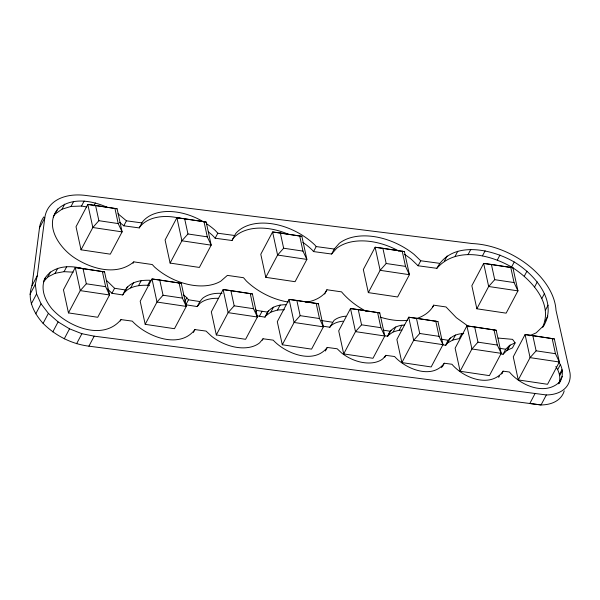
<?xml version="1.0" encoding="UTF-8"?>
<svg xmlns="http://www.w3.org/2000/svg" width="600" height="600" viewBox="0 0 600 600"><rect width="100%" height="100%" fill="white"/><g stroke="black" fill="none" stroke-linecap="round" stroke-linejoin="round"><path stroke-width="0.9" d="M558.623 383.827C561.248 378.218 559.192 371.415 555.825 366.548M559.11 383.445C563.49 377.13 563.43 368.55 558.952 362.295M542.618 327.105C553.665 302.947 530.618 278.925 511.582 267.007C489.585 254.355 455.76 246.48 436.853 268.32L418.095 265.77L411.322 259.282A57.375 37.11 27.9 0 0 404.55 254.407M543.03 326.97C558.847 301.98 535.05 274.575 514.23 262.005C491.752 248.91 451.695 240 436.853 268.32M564.232 390.84A39.773 25.725 27.9 0 1 541.043 404.955L88.898 346.17C71.58 343.995 55.358 335.737 43.088 323.37C34.013 313.425 26.715 299.228 31.98 285.72L39.495 227.88A54.847 35.475 27.9 0 1 43.845 216.915M30 294.337L35.303 284.332L37.282 275.715L44.79 217.875A54.847 35.475 27.9 0 1 87.18 195.638L472.44 243.577A68.933 44.588 27.9 0 1 555.982 310.207L570 372.9A39.773 25.725 27.9 0 1 546.338 394.95L541.043 404.955L529.8 403.493L535.102 393.487M502.125 373.17L503.055 371.16L509.408 372.015C520.852 385.748 545.955 396.322 560.25 381.3M469.058 326.85L456.338 317.692L446.018 306.952L433.65 305.168L433.433 305.805A57.375 37.11 27.9 0 1 417.465 318.218M83.85 269.002C70.965 264.952 53.94 265.388 45.495 277.485C39.825 288.03 44.895 300.293 51.922 308.82C67.627 326.558 102.788 341.543 121.005 319.605L132.255 321.127C146.377 336.472 179.618 349.897 194.91 329.58L206.055 331.087L211.718 336.382A36.938 23.895 27.9 0 0 259.65 342.825L263.032 338.775L273.188 340.14C285.562 353.498 313.845 364.882 327.285 347.445L337.163 348.772L341.685 353.04A31.755 20.535 27.9 0 0 382.935 358.755L385.83 355.343L394.582 356.52C405.735 369.045 432.195 379.778 444.285 363.233L451.957 364.267C463.373 377.918 489.847 388.373 502.882 371.737M119.58 222.308L123.788 225.817L139.282 227.917L139.665 227.13A50.377 32.58 27.9 0 1 180.938 218.498M139.282 227.917L142.312 222.127A50.377 32.58 27.9 0 1 203.445 221.782M39.495 227.88L44.79 217.875M53.265 216.975L57.81 209.017C71.355 197.025 91.552 200.415 106.762 207.135M55.162 214.02L62.032 209.167L64.68 204.165M62.032 209.167L71.017 206.445L73.665 201.442M31.98 285.72L37.282 275.715M71.017 206.445L81.51 206.04L84.157 201.038M31.282 303.923L36.585 293.918L35.303 284.332M43.98 280.343L45.495 277.485M43.47 281.798L47.85 276.983L50.498 271.987M47.85 276.983L55.088 273.3L57.742 268.298M35.752 313.83L41.047 303.817L36.585 293.918M93.938 205.837L95.453 202.98M55.088 273.3L64.065 271.673L66.72 266.67M81.023 249.803L92.828 227.513L98.873 220.695L95.573 205.455L87.825 204.435L76.02 226.725L81.023 249.803L110.302 254.167L122.108 231.877L117.105 208.792L95.573 205.455M43.088 323.37L48.39 313.358L41.047 303.817M52.807 331.905L58.102 321.892L48.39 313.358M68.46 312.907L80.265 290.618L86.317 283.793L83.01 268.553L75.262 267.532L63.457 289.822L68.46 312.907L97.74 317.272L109.545 294.975L104.542 271.897L83.01 268.553M123.788 225.817L126.435 220.815L141.93 222.915M64.238 338.843L69.532 328.837L81.9 333.712L94.2 336.165L546.338 394.95M76.597 343.725L81.9 333.712M111.93 293.28L114.578 288.278L125.34 289.95C130.335 281.52 141.382 279.9 150.375 280.282L147.727 285.285C138.727 284.903 127.688 286.522 122.692 294.952L111.93 293.28L107.453 288.915M88.898 346.17L94.2 336.165M133.05 263.303L133.808 261.87L152.265 264.54L154.507 266.978A50.377 32.58 27.9 0 0 220.822 281.145L227.385 275.385L243.525 277.71L246.405 281.062A54.008 34.928 27.9 0 0 288.278 302.055M122.692 294.952L125.34 289.95M124.74 291.907L127.387 286.905M130.77 287.798L133.417 282.795M138.615 285.54L141.262 280.538M120.248 321.038L121.005 319.605M170.1 263.077L181.905 240.788L187.958 233.97L184.65 218.73L176.903 217.71L165.097 240L170.1 263.077L199.38 267.442L211.185 245.153L206.183 222.067L184.65 218.73M145.192 324.337L156.998 302.048L163.05 295.23L159.743 279.99L151.995 278.97L140.19 301.26L145.192 324.337L174.472 328.702L186.278 306.413L181.275 283.327L159.743 279.99M208.41 231.945A50.377 32.58 27.9 0 1 212.625 235.455L215.153 238.215L217.8 233.22L234.63 235.5L235.89 233.31A54.008 34.928 27.9 0 1 314.752 244.897L316.2 246.577L334.267 249.03L339.293 243.308A57.375 37.11 27.9 0 1 413.97 254.28L420.743 260.767L439.5 263.317M184.89 301.252L186.78 297.683L183.24 294.675M186.78 297.683L188.475 299.798L185.828 304.793L197.228 306.57L199.928 303.337A36.938 23.895 27.9 0 1 218.498 298.35M215.153 238.215L231.983 240.502L234.63 235.5M197.228 306.57L199.875 301.567L202.575 298.335A36.938 23.895 27.9 0 1 222.015 293.4M193.395 332.438L194.91 329.58M216.322 334.942L228.127 312.645L234.18 305.827L230.873 290.587L223.125 289.567L211.32 311.858L216.322 334.942L245.603 339.3L257.407 317.01L252.405 293.933L230.873 290.587M265.793 277.335L277.59 255.045L283.642 248.228L280.343 232.987L272.587 231.968L260.79 254.257L265.793 277.335L295.072 281.7L306.87 259.41L301.868 236.325L280.343 232.987M255.765 311.827L256.522 310.403L267.638 312.135C271.748 306.405 279.465 304.582 286.222 304.71M259.433 316.267L262.08 311.265M256.65 315.832L264.99 317.138L267.638 312.135M264.99 317.138L268.433 310.837M265.785 315.84L270.832 312.135L273.48 307.132M270.832 312.135L277.493 310.02L280.14 305.017M262.275 340.2L263.032 338.775M398.925 251.055A57.375 37.11 27.9 0 0 336.645 248.31L331.62 254.032L313.553 251.58L316.2 246.577M282.293 344.767L294.097 322.478L300.142 315.66L296.843 300.42L289.095 299.4L277.29 321.69L282.293 344.767L311.572 349.132L323.377 326.843L318.375 303.757L296.843 300.42M331.62 254.032L334.267 249.03M324.653 294.045L326.925 289.755L341.632 291.877L341.97 292.373A57.375 37.11 27.9 0 0 366.3 311.34M323.505 326.257L329.812 327.24L334.05 320.362A31.755 20.535 27.9 0 1 345.728 316.192M325.395 351.015L327.285 347.445M368.332 292.62L380.13 270.322L386.183 263.505L382.882 248.265L375.127 247.245L363.33 269.535L368.332 292.62L397.612 296.978L409.41 274.688L404.408 251.61L382.882 248.265M343.702 353.918L355.507 331.627L361.56 324.81L358.252 309.57L350.505 308.55L338.7 330.84L343.702 353.918L372.983 358.282L384.787 335.993L379.785 312.907L358.252 309.57M418.095 265.77L420.743 260.767M384.18 335.715L387.697 336.263C389.805 328.965 397.373 325.028 404.572 325.08M387.697 336.263L391.058 330.188M388.41 335.19L393.12 331.95L395.768 326.947M384.697 357.487L385.83 355.343M393.12 331.95L399.248 330.157L401.895 325.155M444.472 260.985L447.12 255.983M455.13 256.275L457.778 251.272M401.88 362.587L413.685 340.298L419.73 333.48L416.43 318.24L408.675 317.22L396.877 339.51L401.88 362.587L431.16 366.952L442.957 344.663L437.955 321.577L416.43 318.24M432.51 307.312L433.65 305.168M468.097 254.505L470.745 249.502M482.482 255.795L485.13 250.792M442.178 344.752L445.732 345.308C448.072 337.575 456.03 333.405 463.74 333.675M445.732 345.308L447.713 342.9L450.36 337.897M447.713 342.9L452.827 340.02L455.475 335.017M497.317 260.055L499.965 255.06M441.518 367.695L442.275 366.27M442.77 366.09L444.285 363.233M461.91 333.63L459.263 338.625L452.827 340.02M476.857 308.79L488.662 286.5L494.715 279.675L491.408 264.435L483.66 263.415L471.855 285.705L476.857 308.79L506.138 313.155L517.942 290.858L512.94 267.78L491.408 264.435M511.582 267.007L514.23 262.005M460.118 371.265L471.923 348.975L477.967 342.157L474.668 326.918L466.92 325.897L455.115 348.188L460.118 371.265L489.397 375.63L501.202 353.34L496.2 330.255L474.668 326.918M524.31 276.165L526.957 271.163M534.63 286.905L537.278 281.903M500.498 353.843L503.077 354.248L505.725 349.245L509.625 345.382L515.123 342.87L512.55 339.353L498.158 338.062M503.077 354.248L506.978 350.385L509.625 345.382M507.45 350.168L510.097 345.165M515.123 342.87L512.467 347.873L506.978 350.385M498.69 377.347L499.44 375.915M501.54 374.017L503.055 371.16M541.838 298.5L544.485 293.505M545.445 310.163L548.092 305.16M545.213 321.09L547.86 316.087M518.265 379.928L530.07 357.638L536.115 350.82L532.815 335.58L525.067 334.56L513.263 356.85L518.265 379.928L547.545 384.293L559.35 362.002L554.34 338.925L532.815 335.58M557.737 369.562L560.385 364.56M559.357 374.603L562.005 369.6M559.688 375.638L562.342 370.635M559.643 381.345L562.29 376.343M231.983 240.502L233.243 238.312A54.008 34.928 27.9 0 1 288.12 234.165M326.925 289.755L325.267 292.642A54.008 34.928 27.9 0 1 305.85 302.303M57.81 209.017C43.965 225.645 59.445 247.808 74.287 257.678C91.185 268.875 116.625 276.36 133.808 261.87M329.812 327.24L331.403 325.365A31.755 20.535 27.9 0 1 343.08 321.195M543.787 325.538L536.168 332.873L529.612 335.775M277.493 310.02L284.438 309.675M399.248 330.157L401.925 330.075M64.065 271.673L73.252 272.168M117.105 208.792L87.825 204.435L92.828 227.513L122.108 231.877L118.208 223.575L114.907 208.335M206.183 222.067L176.903 217.71L181.905 240.788L211.185 245.153L207.292 236.85L203.985 221.61M301.868 236.325L272.587 231.968L277.59 255.045L306.87 259.41L302.978 251.108L299.678 235.868M404.408 251.61L375.127 247.245L380.13 270.322L409.41 274.688L405.518 266.385L402.217 251.145M512.94 267.78L483.66 263.415L488.662 286.5L517.942 290.858L514.043 282.562L510.743 267.315M98.873 220.695L118.208 223.575M187.958 233.97L207.292 236.85M283.642 248.228L302.978 251.108M386.183 263.505L405.518 266.385M494.715 279.675L514.043 282.562M104.542 271.897L75.262 267.532L80.265 290.618L109.545 294.975L105.645 286.68L102.345 271.433M181.275 283.327L151.995 278.97L156.998 302.048L186.278 306.413L182.385 298.11L179.078 282.87M252.405 293.933L223.125 289.567L228.127 312.645L257.407 317.01L253.515 308.707L250.208 293.468M318.375 303.757L289.095 299.4L294.097 322.478L323.377 326.843L319.478 318.54L316.178 303.3M379.785 312.907L350.505 308.55L355.507 331.627L384.787 335.993L380.895 327.69L377.587 312.45M437.955 321.577L408.675 317.22L413.685 340.298L442.957 344.663L439.065 336.36L435.765 321.12M496.2 330.255L466.92 325.897L471.923 348.975L501.202 353.34L497.303 345.038L494.002 329.798M554.34 338.925L525.067 334.56L530.07 357.638L559.35 362.002L555.45 353.7L552.15 338.46M86.317 283.793L105.645 286.68M163.05 295.23L182.385 298.11M234.18 305.827L253.515 308.707M300.142 315.66L319.478 318.54M361.56 324.81L380.895 327.69M419.73 333.48L439.065 336.36M477.967 342.157L497.303 345.038M536.115 350.82L555.45 353.7M188.475 299.798L199.875 301.567M321.653 320.55L332.46 322.237M383.31 330.165L390.345 331.26M441.27 339.195L448.38 340.305M499.702 348.308L505.725 349.245M81.51 206.04L86.722 206.94M147.727 285.285L149.505 285.608M58.102 321.892L69.532 328.837M118.035 213.803L126.435 220.815M255.188 309.15L256.522 310.403M106.905 280.793L114.578 288.278M217.8 233.22L215.272 230.46A50.377 32.58 27.9 0 0 206.498 223.695M313.553 251.58L312.105 249.892A54.008 34.928 27.9 0 0 302.873 242.355M407.572 320.347A57.375 37.11 27.9 0 1 380.048 317.07"/></g></svg>
